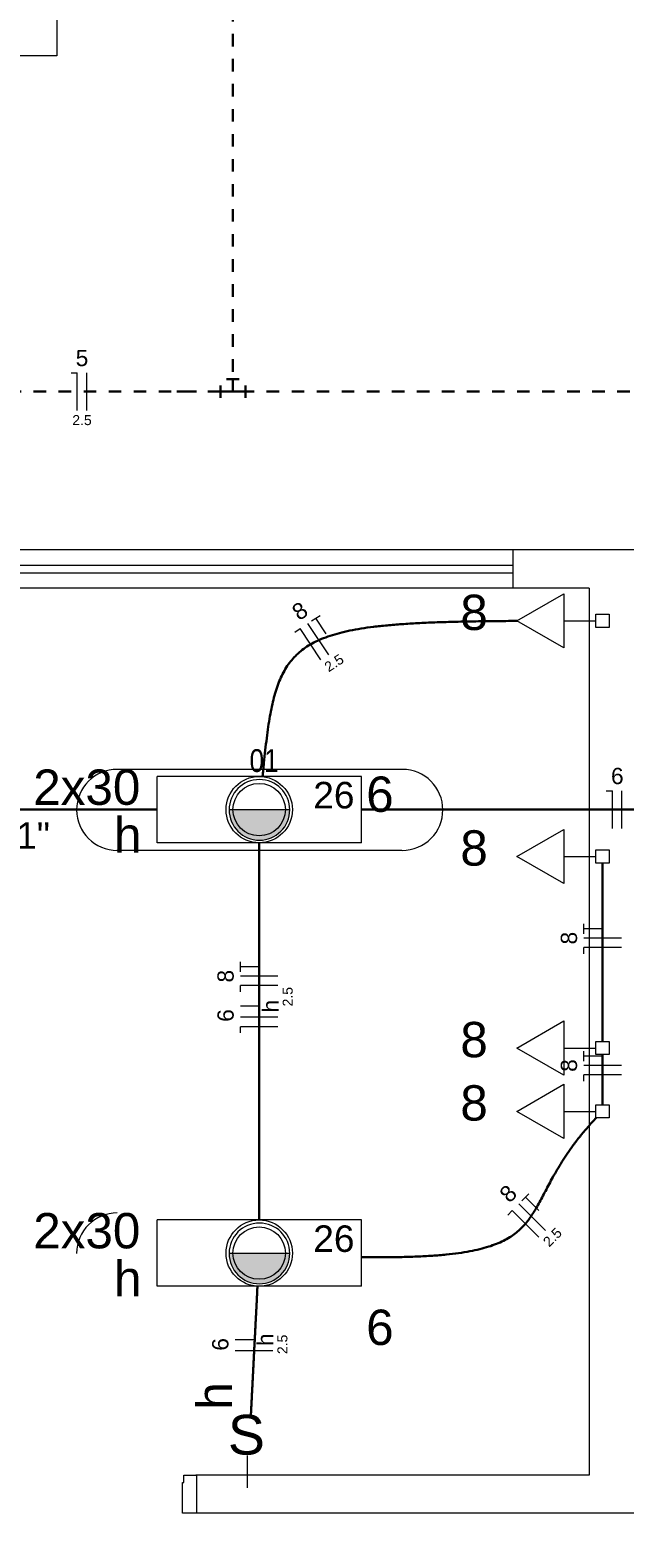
# Model space of a CAD drawing. Header units: millimetres. Extents: x 0 to 321, y -39 to 66.
# Drawn here: x 57.29 to 62.04, y 34.52 to 46.38 of the extents above; entities that cross this region are included whole.
import ezdxf

# ---------------------------------------------------------------- set-up
doc = ezdxf.new("R2010")
doc.units = ezdxf.units.MM
doc.header["$LTSCALE"] = 0.5
doc.header["$MEASUREMENT"] = 0
doc.linetypes.add('DOT2', pattern=[3.175, 0, -3.175])
for name, color, linetype, lineweight in [('Arquitetura', 8, 'Continuous', 5), ('EL-Condutos', 4, 'Continuous', 30), ('EL-Fios', 9, 'Continuous', 20), ('EL-Textos condutos', 7, 'Continuous', 20), ('EL-Textos fios', 7, 'Continuous', 20), ('EL-Textos pontos', 5, 'Continuous', 20), ('P-SIMBOL', 5, 'Continuous', 20)]:
    doc.layers.add(name, color=color, linetype=linetype, lineweight=lineweight)
doc.styles.add('Arial', font='arial.ttf')
doc.styles.add('ArialNarrow', font='ARIALN.TTF')

msp = doc.modelspace()

# ---------------------------------------------------------------- hatches: boundary and pattern name
at = {"layer": 'Arquitetura', "linetype": 'Continuous'}
for points in [[(59.128, 39.9), (59.149, 39.901), (59.17, 39.904), (59.191, 39.908), (59.211, 39.915), (59.23, 39.923), (59.249, 39.933), (59.267, 39.944), (59.284, 39.957), (59.299, 39.971), (59.314, 39.987), (59.326, 40.003), (59.338, 40.021), (59.348, 40.04), (59.356, 40.059), (59.362, 40.08), (59.367, 40.1), (59.369, 40.121), (59.37, 40.142), (59.37, 40.143), (59.37, 40.143), (59.37, 40.143), (59.37, 40.143), (59.37, 40.143), (59.37, 40.143), (59.37, 40.143), (59.37, 40.143), (59.37, 40.143), (59.37, 40.143), (59.37, 40.143), (59.37, 40.143), (59.37, 40.143), (59.37, 40.143), (59.37, 40.143), (59.37, 40.143), (59.37, 40.143), (59.37, 40.143), (59.37, 40.143), (59.37, 40.143), (59.37, 40.143), (59.37, 40.143), (59.37, 40.143), (59.37, 40.143), (59.37, 40.143), (59.37, 40.143), (59.37, 40.143), (59.37, 40.143), (59.37, 40.143), (59.37, 40.143), (59.37, 40.143), (59.37, 40.143), (59.37, 40.143), (59.37, 40.143), (59.37, 40.143), (59.37, 40.143), (59.37, 40.143), (59.37, 40.143), (59.37, 40.143), (59.37, 40.143), (59.37, 40.143), (59.37, 40.143), (59.37, 40.143), (59.37, 40.143), (59.37, 40.143), (59.37, 40.143), (59.37, 40.143), (59.37, 40.143), (59.37, 40.143), (59.37, 40.143), (59.37, 40.143), (59.37, 40.143), (59.37, 40.143), (59.37, 40.143), (59.37, 40.143), (59.37, 40.143), (59.37, 40.143), (59.37, 40.143), (59.37, 40.143), (59.37, 40.143), (59.37, 40.143), (59.37, 40.143), (59.37, 40.143), (59.37, 40.143), (59.37, 40.143), (59.37, 40.143), (59.37, 40.143), (59.37, 40.143), (59.37, 40.143), (59.37, 40.143), (59.37, 40.143), (59.37, 40.143), (59.37, 40.143), (58.886, 40.144), (58.886, 40.143), (58.886, 40.143), (58.886, 40.143), (58.886, 40.143), (58.886, 40.143), (58.886, 40.143), (58.886, 40.143), (58.886, 40.143), (58.886, 40.143), (58.886, 40.143), (58.886, 40.143), (58.886, 40.143), (58.886, 40.143), (58.886, 40.143), (58.886, 40.143), (58.886, 40.143), (58.886, 40.143), (58.886, 40.143), (58.886, 40.143), (58.886, 40.143), (58.886, 40.143), (58.886, 40.143), (58.886, 40.143), (58.886, 40.143), (58.886, 40.143), (58.886, 40.143), (58.886, 40.143), (58.886, 40.143), (58.886, 40.143), (58.886, 40.143), (58.886, 40.143), (58.886, 40.143), (58.886, 40.143), (58.886, 40.143), (58.886, 40.143), (58.886, 40.143), (58.886, 40.143), (58.886, 40.143), (58.886, 40.143), (58.886, 40.143), (58.886, 40.143), (58.886, 40.143), (58.886, 40.143), (58.886, 40.143), (58.886, 40.143), (58.886, 40.143), (58.886, 40.143), (58.886, 40.143), (58.886, 40.143), (58.886, 40.143), (58.886, 40.143), (58.886, 40.143), (58.886, 40.143), (58.886, 40.143), (58.886, 40.143), (58.886, 40.143), (58.886, 40.143), (58.886, 40.143), (58.886, 40.143), (58.886, 40.143), (58.886, 40.143), (58.886, 40.143), (58.886, 40.143), (58.886, 40.143), (58.886, 40.143), (58.886, 40.143), (58.886, 40.143), (58.886, 40.143), (58.886, 40.143), (58.886, 40.143), (58.886, 40.143), (58.886, 40.143), (58.886, 40.143), (58.886, 40.142), (58.887, 40.121), (58.889, 40.1), (58.894, 40.08), (58.9, 40.059), (58.908, 40.04), (58.918, 40.021), (58.929, 40.003), (58.942, 39.987), (58.957, 39.971), (58.972, 39.957), (58.989, 39.944), (59.007, 39.933), (59.026, 39.923), (59.045, 39.915), (59.065, 39.908), (59.086, 39.904), (59.107, 39.901), (59.128, 39.9), (59.128, 39.9)], [(59.128, 36.356), (59.149, 36.357), (59.17, 36.359), (59.191, 36.364), (59.211, 36.37), (59.23, 36.378), (59.249, 36.388), (59.267, 36.4), (59.284, 36.412), (59.299, 36.427), (59.314, 36.442), (59.326, 36.459), (59.338, 36.477), (59.348, 36.496), (59.356, 36.515), (59.362, 36.535), (59.367, 36.556), (59.369, 36.577), (59.37, 36.598), (59.37, 36.599), (59.37, 36.599), (59.37, 36.599), (59.37, 36.599), (59.37, 36.599), (59.37, 36.599), (59.37, 36.599), (59.37, 36.599), (59.37, 36.599), (59.37, 36.599), (59.37, 36.599), (59.37, 36.599), (59.37, 36.599), (59.37, 36.599), (59.37, 36.599), (59.37, 36.599), (59.37, 36.599), (59.37, 36.599), (59.37, 36.599), (59.37, 36.599), (59.37, 36.599), (59.37, 36.599), (59.37, 36.599), (59.37, 36.599), (59.37, 36.599), (59.37, 36.599), (59.37, 36.599), (59.37, 36.599), (59.37, 36.599), (59.37, 36.599), (59.37, 36.599), (59.37, 36.599), (59.37, 36.599), (59.37, 36.599), (59.37, 36.599), (59.37, 36.599), (59.37, 36.599), (59.37, 36.599), (59.37, 36.599), (59.37, 36.599), (59.37, 36.599), (59.37, 36.599), (59.37, 36.599), (59.37, 36.599), (59.37, 36.599), (59.37, 36.599), (59.37, 36.599), (59.37, 36.599), (59.37, 36.599), (59.37, 36.599), (59.37, 36.599), (59.37, 36.599), (59.37, 36.599), (59.37, 36.599), (59.37, 36.599), (59.37, 36.599), (59.37, 36.599), (59.37, 36.599), (59.37, 36.599), (59.37, 36.599), (59.37, 36.599), (59.37, 36.599), (59.37, 36.599), (59.37, 36.599), (59.37, 36.599), (59.37, 36.599), (59.37, 36.599), (59.37, 36.599), (59.37, 36.599), (59.37, 36.599), (59.37, 36.599), (59.37, 36.599), (59.37, 36.599), (58.886, 36.6), (58.886, 36.599), (58.886, 36.599), (58.886, 36.599), (58.886, 36.599), (58.886, 36.599), (58.886, 36.599), (58.886, 36.599), (58.886, 36.599), (58.886, 36.599), (58.886, 36.599), (58.886, 36.599), (58.886, 36.599), (58.886, 36.599), (58.886, 36.599), (58.886, 36.599), (58.886, 36.599), (58.886, 36.599), (58.886, 36.599), (58.886, 36.599), (58.886, 36.599), (58.886, 36.599), (58.886, 36.599), (58.886, 36.599), (58.886, 36.599), (58.886, 36.599), (58.886, 36.599), (58.886, 36.599), (58.886, 36.599), (58.886, 36.599), (58.886, 36.599), (58.886, 36.599), (58.886, 36.599), (58.886, 36.599), (58.886, 36.599), (58.886, 36.599), (58.886, 36.599), (58.886, 36.599), (58.886, 36.599), (58.886, 36.599), (58.886, 36.599), (58.886, 36.599), (58.886, 36.599), (58.886, 36.599), (58.886, 36.599), (58.886, 36.599), (58.886, 36.599), (58.886, 36.599), (58.886, 36.599), (58.886, 36.599), (58.886, 36.599), (58.886, 36.599), (58.886, 36.599), (58.886, 36.599), (58.886, 36.599), (58.886, 36.599), (58.886, 36.599), (58.886, 36.599), (58.886, 36.599), (58.886, 36.599), (58.886, 36.599), (58.886, 36.599), (58.886, 36.599), (58.886, 36.599), (58.886, 36.599), (58.886, 36.599), (58.886, 36.599), (58.886, 36.599), (58.886, 36.599), (58.886, 36.599), (58.886, 36.599), (58.886, 36.599), (58.886, 36.599), (58.886, 36.599), (58.886, 36.598), (58.887, 36.577), (58.889, 36.556), (58.894, 36.535), (58.9, 36.515), (58.908, 36.496), (58.918, 36.477), (58.929, 36.459), (58.942, 36.442), (58.957, 36.427), (58.972, 36.412), (58.989, 36.4), (59.007, 36.388), (59.026, 36.378), (59.045, 36.37), (59.065, 36.364), (59.086, 36.359), (59.107, 36.357), (59.128, 36.356), (59.128, 36.356)]]:
    msp.add_hatch(color=256, dxfattribs=at).paths.add_polyline_path(points)

# ---------------------------------------------------------------- linework, layer by layer
at = {"layer": 'Arquitetura'}
for p, q in [((57.51, 56.82), (57.51, 46.166)), ((57.51, 46.166), (51.737, 46.166)), ((84.334, 42.219), (51.737, 42.219)), ((61.153, 41.914), (61.153, 42.219)), ((57.101, 42.097), (61.153, 42.097)), ((57.101, 42.036), (61.153, 42.036)), ((61.762, 41.914), (56.494, 41.914)), ((61.762, 41.914), (61.762, 34.826)), ((57.989, 40.466), (60.266, 40.466)), ((58.886, 40.144), (59.126, 40.144)), ((58.886, 40.144), (59.126, 40.144)), ((58.886, 40.144), (59.37, 40.144)), ((59.126, 40.144), (59.37, 40.144)), ((57.989, 39.819), (60.266, 39.819)), ((58.886, 36.6), (59.126, 36.6)), ((58.886, 36.6), (59.126, 36.6)), ((58.886, 36.6), (59.37, 36.6)), ((59.126, 36.6), (59.37, 36.6)), ((61.762, 34.826), (58.62, 34.826)), ((62.164, 34.521), (58.62, 34.521))]:
    msp.add_line(p, q, dxfattribs=at)
msp.add_lwpolyline([(58.626, 34.826), (58.626, 34.521), (58.514, 34.521), (58.514, 34.766), (58.523, 34.766), (58.523, 34.826), (58.626, 34.826)], dxfattribs=at)
for centre, radius, start, end in [((57.992, 40.142), 0.323754, 90.0054, 180.003), ((60.269, 40.142), 0.323754, 0, 90), ((59.128, 40.142), 0.24228, 90, 180), ((59.128, 40.142), 0.24228, 0, 90), ((57.992, 40.142), 0.323754, 180.003, 270), ((59.128, 40.142), 0.24228, 180, 270), ((59.128, 40.142), 0.24228, 270, 1.47878e-06), ((60.269, 40.142), 0.323754, 270, 1.47878e-06), ((57.992, 36.598), 0.323754, 90.0054, 180.003), ((59.128, 36.598), 0.24228, 90, 180), ((59.128, 36.598), 0.24228, 0, 90), ((59.128, 36.598), 0.24228, 180, 270), ((59.128, 36.598), 0.24228, 270, 1.47878e-06)]:
    msp.add_arc(centre, radius, start, end, dxfattribs=at)
at = {"layer": 'EL-Condutos', "linetype": 'Continuous'}
for p, q in [((58.816, 43.5342), (58.816, 43.4342)), ((58.866, 43.5842), (58.966, 43.5842)), ((58.916, 43.4842), (58.916, 43.5842)), ((59.016, 43.5342), (59.016, 43.4342)), ((58.916, 43.4842), (58.816, 43.4842)), ((58.916, 43.4842), (59.016, 43.4842))]:
    msp.add_line(p, q, dxfattribs=at)
at = {"layer": 'EL-Condutos', "linetype": 'DOT2', "ltscale": 0.05}
for points in [[(58.916, 53.3424), (58.916, 52.87039225185185), (58.916, 52.42874334814815), (58.916, 52.0152848), (58.916, 51.62784811851852), (58.916, 51.26426481481482), (58.916, 50.9223664), (58.916, 50.59998438518519), (58.91600000000001, 50.29495028148149), (58.91599999999998, 50.00509559999999), (58.916, 49.72825185185186), (58.91599999999999, 49.46225054814813), (58.91600000000001, 49.20492320000001), (58.91599999999998, 48.9541013185185), (58.916, 48.70761641481482), (58.91599999999999, 48.46329999999999), (58.916, 48.21898358518519), (58.916, 47.97249868148148), (58.916, 47.7216768), (58.916, 47.46434945185185), (58.916, 47.19834814814815), (58.916, 46.9215044), (58.916, 46.63164971851852), (58.916, 46.32661561481481), (58.916, 46.0042336), (58.916, 45.66233518518519), (58.916, 45.29875188148148), (58.916, 44.9113152), (58.916, 44.49785665185185), (58.916, 44.05620774814815), (58.916, 43.5842)], [(58.816, 43.4842), (58.69763913333333, 43.4842), (58.60504640000001, 43.4842), (58.53577660000001, 43.48420000000001), (58.48738453333334, 43.48420000000001), (58.45742500000001, 43.48420000000001), (58.44345280000001, 43.48420000000001), (58.44302273333334, 43.4842), (58.45368960000001, 43.48420000000001), (58.47300819999999, 43.48419999999999), (58.49853333333334, 43.48420000000001), (58.52781979999999, 43.48419999999999), (58.55842240000001, 43.48420000000001), (58.58789593333332, 43.48419999999999), (58.61379520000001, 43.48420000000001), (58.63367499999999, 43.48419999999999), (58.64509013333333, 43.4842), (58.6455954, 43.4842), (58.6327456, 43.4842), (58.60409553333333, 43.4842), (58.55719999999999, 43.4842), (58.48961379999999, 43.4842), (58.39889173333333, 43.4842), (58.2825886, 43.4842), (58.1382592, 43.4842), (57.96345833333333, 43.4842), (57.7557408, 43.4842), (57.5126614, 43.4842), (57.23177493333333, 43.4842), (56.9106362, 43.4842), (56.5468, 43.4842)], [(67.2855, 43.4842), (66.95021633333333, 43.4842), (66.61249333333333, 43.4842), (66.27303300000001, 43.48420000000001), (65.93253733333334, 43.48420000000001), (65.59170833333334, 43.48420000000001), (65.251248, 43.48420000000001), (64.91185833333334, 43.4842), (64.57424133333335, 43.48420000000001), (64.239099, 43.48419999999999), (63.90713333333335, 43.48420000000001), (63.57904633333332, 43.48419999999999), (63.25554000000001, 43.48420000000001), (62.93731633333332, 43.48419999999999), (62.62507733333334, 43.48420000000001), (62.31952499999999, 43.48419999999999), (62.02136133333334, 43.4842), (61.73128833333333, 43.4842), (61.450008, 43.4842), (61.17822233333334, 43.4842), (60.91663333333333, 43.4842), (60.665943, 43.4842), (60.42685333333333, 43.4842), (60.20006633333333, 43.4842), (59.986284, 43.4842), (59.78620833333333, 43.4842), (59.60054133333333, 43.4842), (59.42998499999999, 43.4842), (59.27524133333333, 43.4842), (59.13701233333333, 43.4842), (59.016, 43.4842)]]:
    msp.add_spline(points, degree=3, dxfattribs=at)
at = {"layer": 'EL-Condutos', "linetype": 'Continuous'}
for points in [[(59.15270394544817, 40.40851667386707), (59.16378792031242, 40.51738787959756), (59.174833947769, 40.61971680506588), (59.18626499215076, 40.71570617329903), (59.19850401779059, 40.80555870732407), (59.21197398902132, 40.889477130168), (59.22709787017581, 40.96766416485786), (59.24429862558691, 41.04032253442065), (59.26399921958746, 41.10765496188339), (59.28662261651034, 41.16986417027312), (59.31259178068837, 41.22715288261685), (59.34232967645443, 41.27972382194161), (59.37625926814137, 41.32777971127441), (59.41480352008203, 41.37152327364228), (59.45838539660928, 41.41115723207225), (59.50742786205596, 41.44688430959132), (59.56235388075492, 41.47890722922652), (59.62358641703902, 41.50742871400489), (59.69154843524112, 41.53265148695343), (59.76666289969408, 41.55477827109917), (59.84935277473073, 41.57401178946914), (59.94004102468392, 41.59055476509035), (60.03915061388653, 41.60460992098982), (60.1471045066714, 41.61637998019457), (60.26432566737138, 41.62606766573164), (60.39123706031933, 41.63387570062804), (60.52826164984809, 41.64000680791079), (60.67582240029053, 41.64466371060691), (60.83434227597948, 41.64804913174343), (61.00424424124783, 41.65036579434737), (61.1859512604284, 41.65181642144574)], [(54.37645469024864, 40.144), (54.54759015458541, 40.144), (54.7104361478146, 40.144), (54.8655847750153, 40.14399999999999), (55.01362814126664, 40.144), (55.15515835164774, 40.14399999999999), (55.2907675112377, 40.14399999999999), (55.42104772511566, 40.14400000000001), (55.54659109836066, 40.14399999999999), (55.66798973605192, 40.14400000000001), (55.78583574326846, 40.14399999999999), (55.90072122508946, 40.14400000000001), (56.01323828659398, 40.14399999999999), (56.12397903286119, 40.14400000000001), (56.23353556897014, 40.14399999999999), (56.3425, 40.144), (56.45146443102986, 40.144), (56.56102096713882, 40.144), (56.67176171340601, 40.144), (56.78427877491055, 40.144), (56.89916425673153, 40.144), (57.01701026394809, 40.144), (57.13840890163932, 40.144), (57.26395227488435, 40.144), (57.39423248876229, 40.144), (57.52984164835225, 40.144), (57.67137185873334, 40.144), (57.81941522498469, 40.144), (57.9745638521854, 40.144), (58.13740984541458, 40.144), (58.30854530975136, 40.144)], [(59.94374836895899, 40.14394113515026), (60.11494531540976, 40.1439287219995), (60.27784981267819, 40.14391684941035), (60.43305417856299, 40.14390546420289), (60.58115073086293, 40.14389451319724), (60.72273178737673, 40.14388394321346), (60.85838966590313, 40.14387370107166), (60.9887166842409, 40.14386373359195), (61.11430516018871, 40.14385398759438), (61.23574741154538, 40.1438444098991), (61.35363575610958, 40.14383494732614), (61.46856251168012, 40.14382554669566), (61.58111999605566, 40.14381615482768), (61.69190052703502, 40.14380671854238), (61.80149642241687, 40.14379718465977), (61.9105, 40.1437875), (62.01950357758312, 40.14377761138314), (62.12909947296498, 40.14376746562929), (62.23988000394433, 40.14375700955853), (62.35243748831989, 40.14374618999098), (62.46736424389041, 40.14373495374671), (62.58525258845462, 40.14372324764582), (62.70669483981128, 40.14371101850841), (62.83228331575911, 40.14369821315456), (62.96261033409686, 40.14368477840438), (63.09826821262326, 40.14367066107796), (63.23984926913705, 40.14365580799538), (63.38794582143699, 40.14364016597675), (63.54315018732181, 40.14362368184215), (63.70605468459023, 40.14360630241168), (63.87725163104101, 40.14358797450544)], [(59.126, 39.88037962754767), (59.126, 39.74154437514046), (59.126, 39.61062842288039), (59.12599999999999, 39.48706610653893), (59.126, 39.37029176188751), (59.12600000000001, 39.2597397246976), (59.12600000000001, 39.15484433074064), (59.126, 39.05503991578807), (59.12600000000001, 38.95976081561136), (59.126, 38.86844136598195), (59.126, 38.78051590267128), (59.12600000000001, 38.69541876145082), (59.126, 38.61258427809202), (59.126, 38.53144678836631), (59.126, 38.45144062804516), (59.126, 38.37200013290001), (59.126, 38.2925596387023), (59.126, 38.2125534812235), (59.126, 38.13141599623506), (59.126, 38.04858151950842), (59.126, 37.96348438681503), (59.126, 37.87555893392635), (59.126, 37.78423949661382), (59.126, 37.6889604106489), (59.126, 37.58915601180302), (59.126, 37.48426063584765), (59.126, 37.37370861855425), (59.126, 37.25693429569424), (59.126, 37.13337200303909), (59.126, 37.00245607636025), (59.126, 36.86362085142915)], [(61.8682, 39.71764594035732), (61.86819999999999, 39.65015614637779), (61.86820000000001, 39.58679326290412), (61.8682, 39.52726251064757), (61.86819999999999, 39.47126911031943), (61.86820000000002, 39.41851828263102), (61.86820000000001, 39.36871524829357), (61.8682, 39.32156522801839), (61.86819999999999, 39.27677344251675), (61.8682, 39.23404511249996), (61.86820000000002, 39.19308545867928), (61.8682, 39.15359970176599), (61.86819999999999, 39.11529306247138), (61.8682, 39.07787076150675), (61.86820000000001, 39.04103801958337), (61.8682, 39.0045000574125), (61.8682, 38.96796209570545), (61.8682, 38.9311293551735), (61.8682, 38.89370705652793), (61.8682, 38.85540042048002), (61.8682, 38.81591466774106), (61.8682, 38.77495501902233), (61.8682, 38.73222669503511), (61.8682, 38.68743491649068), (61.8682, 38.64028490410033), (61.8682, 38.59048187857535), (61.8682, 38.537731060627), (61.8682, 38.48173767096659), (61.8682, 38.42220693030539), (61.8682, 38.35884405935467), (61.8682, 38.29135427882574)], [(61.86820000000002, 38.18576791584595), (61.8682, 38.16779563878521), (61.86819999999999, 38.15078634434605), (61.8682, 38.13467124805553), (61.86820000000001, 38.11938156544064), (61.8682, 38.10484851202843), (61.86819999999999, 38.09100330334591), (61.8682, 38.07777715492015), (61.86820000000002, 38.06510128227816), (61.8682, 38.05290690094694), (61.86819999999999, 38.04112522645354), (61.8682, 38.02968747432502), (61.86820000000002, 38.01852486008837), (61.8682, 38.00756859927063), (61.86819999999999, 37.99674990739882), (61.8682, 37.986), (61.8682, 37.97525009260117), (61.8682, 37.96443140072937), (61.8682, 37.95347513991163), (61.8682, 37.94231252567498), (61.8682, 37.93087477354644), (61.8682, 37.91909309905306), (61.8682, 37.90689871772184), (61.8682, 37.89422284507985), (61.8682, 37.88099669665407), (61.8682, 37.86715148797157), (61.8682, 37.85261843455936), (61.8682, 37.83732875194447), (61.8682, 37.82121365565394), (61.8682, 37.80420436121479), (61.8682, 37.78623208415405)], [(59.93870394930649, 36.56863406049789), (60.10187811042611, 36.56735913184054), (60.25075257705043, 36.56870890756218), (60.3861167282266, 36.57268579417443), (60.50875994300178, 36.57929219818894), (60.61947160042314, 36.58853052611733), (60.71904107953781, 36.60040318447124), (60.80825775939297, 36.61491257976231), (60.88791101903581, 36.63206111850218), (60.95879023751346, 36.65185120720248), (61.02168479387307, 36.67428525237483), (61.07738406716181, 36.69936566053088), (61.12667743642687, 36.72709483818228), (61.17035428071537, 36.75747519184065), (61.20920397907448, 36.79050912801761), (61.24401591055138, 36.82619905322482), (61.2755794541932, 36.86454737397391), (61.30468398904713, 36.90555649677651), (61.33211889416031, 36.94922882814425), (61.35867354857991, 36.99556677458877), (61.38513733135309, 37.04457274262172), (61.41229962152701, 37.09624913875472), (61.44094979814882, 37.15059836949941), (61.47187724026571, 37.20762284136742), (61.5058713269248, 37.2673249608704), (61.54372143717328, 37.32970713451996), (61.5862169500583, 37.39477176882777), (61.63414724462702, 37.46252127030543), (61.6883016999266, 37.5329580454646), (61.7494696950042, 37.6060845008169), (61.81844060890699, 37.68190304287398)], [(59.05935267304087, 35.30169344364443), (59.06119689491378, 35.33761934582591), (59.06298490703696, 35.37245026805877), (59.06472216880508, 35.40629256071422), (59.06641413961287, 35.43925257416343), (59.06806627885506, 35.47143665877762), (59.0696840459264, 35.502951164928), (59.07127290022159, 35.53390244298575), (59.07283830113531, 35.56439684332206), (59.07438570806234, 35.59454071630814), (59.07592058039739, 35.6244404123152), (59.07744837753519, 35.65420228171443), (59.07897455887042, 35.68393267487701), (59.08050458379784, 35.71373794217417), (59.08204391171216, 35.74372443397708), (59.08359800200811, 35.77399850065695), (59.0851723140804, 35.80466649258499), (59.08677230732376, 35.83583476013237), (59.08840344113291, 35.86760965367032), (59.09007117490258, 35.90009752357002), (59.09178096802748, 35.93340472020267), (59.09353827990233, 35.96763759393946), (59.09534856992187, 36.00290249515161), (59.0972172974808, 36.03930577421031), (59.09914992197386, 36.07695378148674), (59.10115190279577, 36.11595286735213), (59.10322869934124, 36.15640938217765), (59.105385771005, 36.19842967633451), (59.10762857718178, 36.24212010019392), (59.10996257726629, 36.28758700412705), (59.11239323065325, 36.33493673850513)]]:
    msp.add_spline(points, degree=3, dxfattribs=at)
at = {"layer": 'EL-Fios'}
for p, q in [((57.6235, 43.6342), (57.6735, 43.6342)), ((57.6735, 43.3342), (57.6735, 43.6342)), ((57.7485, 43.3342), (57.7485, 43.6342)), ((59.6809, 41.3816), (59.5157, 41.632)), ((59.5449, 41.6513), (59.6117, 41.6954)), ((59.6609, 41.5481), (59.5783, 41.6733)), ((59.4113, 41.5632), (59.4531, 41.5907)), ((59.6183, 41.3403), (59.4531, 41.5907)), ((61.898, 40.2937), (61.948, 40.2937)), ((61.948, 39.9937), (61.948, 40.2937)), ((62.023, 39.9937), (62.023, 40.2937)), ((61.7182, 39.152), (61.7182, 39.232)), ((61.8682, 39.192), (61.7182, 39.192)), ((62.0182, 39.117), (61.7182, 39.117)), ((62.0182, 39.042), (61.7182, 39.042)), ((61.7182, 38.992), (61.7182, 39.042)), ((58.976, 38.8485), (58.976, 38.9285)), ((59.126, 38.8885), (58.976, 38.8885)), ((59.276, 38.8135), (58.976, 38.8135)), ((59.276, 38.7385), (58.976, 38.7385)), ((58.976, 38.6885), (58.976, 38.7385)), ((59.126, 38.574), (58.976, 38.574)), ((59.276, 38.4845), (58.976, 38.4845)), ((59.276, 38.4095), (58.976, 38.4095)), ((58.976, 38.3595), (58.976, 38.4095)), ((61.7182, 38.1335), (61.7182, 38.2135)), ((61.8682, 38.1735), (61.7182, 38.1735)), ((62.0182, 38.0985), (61.7182, 38.0985)), ((62.0182, 38.0235), (61.7182, 38.0235)), ((61.7182, 37.9735), (61.7182, 38.0235)), ((61.4122, 36.7818), (61.1988, 36.9928)), ((61.2235, 37.0177), (61.2797, 37.0745)), ((61.3582, 36.9406), (61.2516, 37.0461)), ((61.111, 36.9039), (61.1461, 36.9395)), ((61.3594, 36.7285), (61.1461, 36.9395)), ((59.084, 35.9082), (58.934, 35.9082)), ((59.234, 35.8187), (58.934, 35.8187))]:
    msp.add_line(p, q, dxfattribs=at)
at = {"layer": 'P-SIMBOL'}
for p, q in [((61.1841, 41.653), (61.5591, 41.8695)), ((61.5591, 41.8695), (61.5591, 41.4365)), ((61.5591, 41.4365), (61.1841, 41.653)), ((61.5591, 41.653), (61.8152, 41.653)), ((61.8152, 41.6), (61.8152, 41.706)), ((61.8152, 41.706), (61.9212, 41.706)), ((61.9212, 41.706), (61.9212, 41.6)), ((61.9212, 41.6), (61.8152, 41.6)), ((58.31, 39.879), (58.31, 40.409)), ((59.942, 40.409), (58.31, 40.409)), ((59.942, 39.879), (59.942, 40.409)), ((61.1841, 39.77), (61.5591, 39.9865)), ((61.5591, 39.9865), (61.5591, 39.5535)), ((59.942, 39.879), (58.31, 39.879)), ((61.5591, 39.5535), (61.1841, 39.77)), ((61.5591, 39.77), (61.8152, 39.77)), ((61.8152, 39.717), (61.8152, 39.823)), ((61.8152, 39.823), (61.9212, 39.823)), ((61.9212, 39.717), (61.8152, 39.717)), ((61.9212, 39.823), (61.9212, 39.717)), ((61.1841, 38.239), (61.5591, 38.4555)), ((61.5591, 38.4555), (61.5591, 38.0225)), ((61.5591, 38.0225), (61.1841, 38.239)), ((61.5591, 38.239), (61.8152, 38.239)), ((61.8152, 38.186), (61.8152, 38.292)), ((61.8152, 38.292), (61.9212, 38.292)), ((61.9212, 38.186), (61.8152, 38.186)), ((61.9212, 38.292), (61.9212, 38.186)), ((61.1841, 37.733), (61.5591, 37.9495)), ((61.5591, 37.9495), (61.5591, 37.5165)), ((61.5591, 37.5165), (61.1841, 37.733)), ((61.5591, 37.733), (61.8152, 37.733)), ((61.8152, 37.68), (61.8152, 37.786)), ((61.8152, 37.786), (61.9212, 37.786)), ((61.9212, 37.786), (61.9212, 37.68)), ((61.9212, 37.68), (61.8152, 37.68)), ((58.31, 36.335), (58.31, 36.865)), ((59.942, 36.865), (58.31, 36.865)), ((59.942, 36.335), (59.942, 36.865)), ((59.942, 36.335), (58.31, 36.335)), ((59.0298, 34.983), (59.0298, 34.726))]:
    msp.add_line(p, q, dxfattribs=at)
for centre, radius in [((59.126, 40.144), 0.265), ((59.126, 40.144), 0.20925), ((59.126, 36.6), 0.265), ((59.126, 36.6), 0.20925)]:
    msp.add_circle(centre, radius, dxfattribs=at)

# ---------------------------------------------------------------- texts
at = {"layer": 'Arquitetura', "insert": (57.423, 40.44215207), "char_height": 0.182279, "width": 6.562043999999999, "attachment_point": 7, "line_spacing_factor": 0.7979999999999999, "style": 'ArialNarrow'}
msp.add_mtext('                            01', dxfattribs=at)
at = {"layer": 'EL-Textos condutos', "insert": (57.22999999999999, 39.825894), "char_height": 0.2118, "width": 0.7624799999999999, "attachment_point": 8, "line_spacing_factor": 0.7979999999999999, "style": 'Arial'}
msp.add_mtext('ø1"', dxfattribs=at)
at = {"layer": 'EL-Textos fios', "attachment_point": 8, "line_spacing_factor": 0.7979999999999999, "style": 'Arial'}
for s, insert, char_height, width in [('5', (57.711, 43.6859), 0.13, 0.156), ('2.5', (57.711, 43.2154), 0.08, 0.288), ('6', (61.986, 40.3459), 0.13, 0.156)]:
    msp.add_mtext(s, dxfattribs=dict(at, insert=insert, char_height=char_height, width=width))
for s, insert, char_height, width, rotation in [('8', (59.48737562570654, 41.67580920187945), 0.13, 0.156, 33.41489861202962), ('2.5', (59.74646192351172, 41.28203643192581), 0.08, 0.288, 33.41489861202962), ('8', (61.6661, 39.117), 0.13, 0.156, 90.00021045914971), ('8', (58.9241, 38.813), 0.13, 0.156, 90.00021045914971), ('2.5', (59.3946, 38.649), 0.08, 0.288, 90.00021045914971), ('6', (58.9241, 38.499), 0.13, 0.156, 90.00021045914971), ('h', (59.2821, 38.574), 0.13, 0.156, 90.00021045914971), ('8', (61.6661, 38.099), 0.13, 0.156, 90.00021045914971), ('8', (61.16149775062274, 37.02916658387898), 0.13, 0.156, 45.315232016896815), ('2.5', (61.4972293849986, 36.69856405161783), 0.08, 0.288, 45.315232016896815), ('h', (59.2401, 35.908), 0.13, 0.156, 90.00021045914971), ('2.5', (59.3526, 35.871), 0.08, 0.288, 90.00021045914971), ('6', (58.88209999999999, 35.871), 0.13, 0.156, 90.00021045914971)]:
    msp.add_mtext(s, dxfattribs=dict(at, insert=insert, char_height=char_height, width=width, rotation=rotation))
at = {"layer": 'EL-Textos pontos', "char_height": 0.2824, "line_spacing_factor": 0.7979999999999999, "style": 'Arial'}
for s, insert, width, attachment_point in [('8', (60.842, 41.575192), 0.33888, 8), ('2x30', (58.177, 40.178192), 1.35552, 9), ('6', (60.2, 40.12219200000001), 0.33888, 9), ('h', (58.186, 39.800192), 0.33888, 9), ('8', (60.842, 39.692192), 0.33888, 8), ('8', (60.842, 38.161192), 0.33888, 8), ('8', (60.842, 37.655192), 0.33888, 8), ('2x30', (58.177, 36.634192), 1.35552, 9), ('h', (58.186, 36.256192), 0.33888, 9), ('6', (60.2, 35.862192), 0.33888, 9)]:
    msp.add_mtext(s, dxfattribs=dict(at, insert=insert, width=width, attachment_point=attachment_point))
at = {"layer": 'EL-Textos pontos', "insert": (58.909808, 35.459), "char_height": 0.2824, "width": 0.33888, "attachment_point": 8, "rotation": 90.00021045914971, "line_spacing_factor": 0.7979999999999999, "style": 'Arial'}
msp.add_mtext('h', dxfattribs=at)
at = {"layer": 'P-SIMBOL', "char_height": 0.2118, "width": 0.50832, "attachment_point": 9, "line_spacing_factor": 0.7979999999999999, "style": 'Arial'}
for insert in [(59.887, 40.150894), (59.887, 36.606894)]:
    msp.add_mtext('26', dxfattribs=dict(at, insert=insert))
at = {"layer": 'P-SIMBOL', "insert": (58.876, 34.985841), "char_height": 0.3177, "width": 0.38124, "attachment_point": 7, "rotation": 0.0008418365988325898, "line_spacing_factor": 0.7979999999999999, "style": 'Arial'}
msp.add_mtext('S', dxfattribs=at)

doc.saveas('drawing.dxf')
